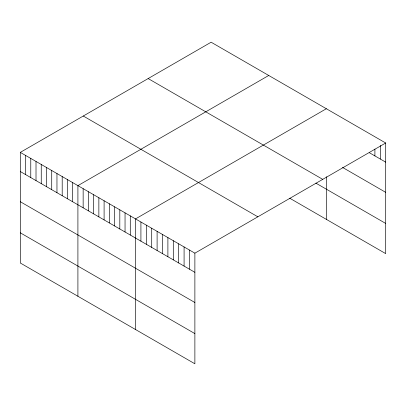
<?xml version="1.0" encoding="UTF-8"?>
<svg xmlns="http://www.w3.org/2000/svg" width="406" height="406" viewBox="0 0 406 406"><rect width="100%" height="100%" fill="white"/><g stroke="black" fill="none" stroke-linecap="round" stroke-linejoin="round"><path stroke-width="0.61" d="M20.3 152.377L194.88 253.171L194.88 363.791L20.3 263.002L20.3 152.377L211.12 42.209L385.7 142.998L385.7 253.623L289.681 198.189M268.731 75.47L77.911 185.638L77.911 296.263M326.343 108.732L135.523 218.9L135.523 329.525M194.88 253.171L385.7 142.998M369.511 152.803L385.7 162.151M342.532 167.414L385.7 192.337M148.149 78.561L322.729 179.356M315.868 183.121L385.7 223.437M83.271 116.02L257.851 216.814M20.3 171.53L194.88 272.319M20.3 201.716L194.88 302.506M20.3 232.816L194.88 333.605M380.305 145.444L380.305 159.035M374.905 149.124L374.905 155.919M326.343 176.727L326.343 219.352M189.48 250.055L189.48 269.203M184.085 246.939L184.085 266.087M178.691 243.823L178.691 262.976M173.296 240.707L173.296 259.86M167.896 237.591L167.896 256.744M162.501 234.475L162.501 253.628M157.107 231.359L157.107 250.512M151.712 228.248L151.712 247.396M146.312 225.132L146.312 244.28M140.918 222.016L140.918 241.164M130.285 215.875L130.285 235.028M125.048 212.851L125.048 232.004M119.811 209.831L119.811 228.979M114.573 206.806L114.573 225.954M109.336 203.782L109.336 222.935M104.098 200.757L104.098 219.91M98.861 197.732L98.861 216.885M93.624 194.707L93.624 213.86M88.386 191.688L88.386 210.836M83.149 188.663L83.149 207.811M72.674 182.614L72.674 201.767M67.437 179.589L67.437 198.742M62.199 176.569L62.199 195.717M56.962 173.545L56.962 192.693M51.724 170.52L51.724 189.673M46.487 167.495L46.487 186.648M41.25 164.471L41.25 183.624M36.012 161.451L36.012 180.599M30.775 158.426L30.775 177.574M25.537 155.402L25.537 174.555"/></g></svg>
